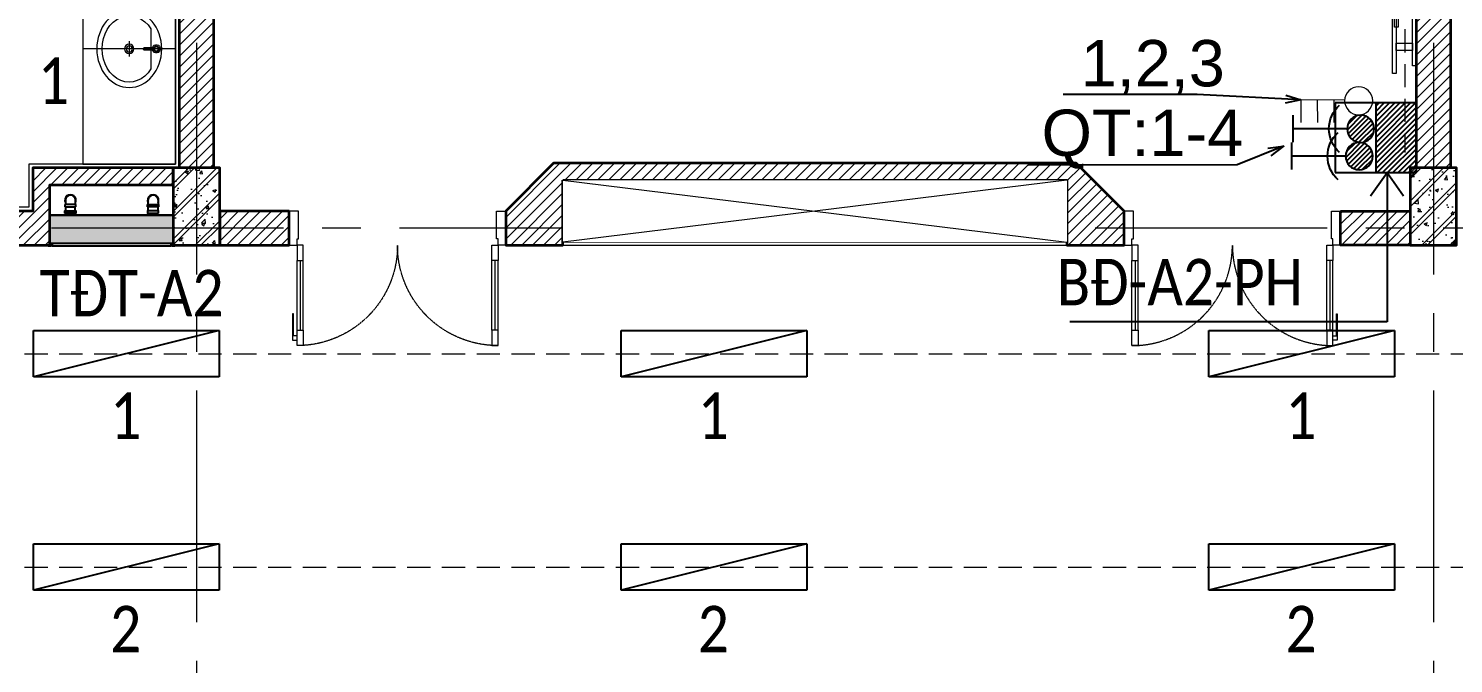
# Model space of a CAD drawing. Header units: millimetres. Extents: x 18326 to 214271, y -298828 to -198730.
# Drawn here: x 90260 to 99477, y -220747 to -216638 of the extents above; entities that cross this region are included whole.
import ezdxf
from ezdxf.enums import TextEntityAlignment as Align

# ---------------------------------------------------------------- set-up
doc = ezdxf.new("R2010")
doc.units = ezdxf.units.MM
doc.header["$LTSCALE"] = 20
doc.header["$MEASUREMENT"] = 0
for name, pattern in [('DASHED2', [0.375, 0.25, -0.125]), ('HIDDEN', [0.375, 0.25, -0.125]), ('xref LC GK$0$CENTER2', [1.125, 0.75, -0.125, 0.125, -0.125]), ('xref_mb.A2$0$CENTER', [2, 1.25, -0.25, 0.25, -0.25]), ('xref_mb.A2$0$HIDDEN', [0.375, 0.25, -0.125])]:
    doc.linetypes.add(name, pattern=pattern)
doc.layers.get('0').update_dxf_attribs({"lineweight": 0})
for name, color, linetype in [('!Cetech-TBD', 2, 'Continuous'), ('CDC-E', 2, 'Continuous'), ('CDC-E-Equip', 2, 'Continuous'), ('CDC-E-Note', 3, 'Continuous'), ('CETECH-E-Switch', 2, 'Continuous'), ('NETDEP', 2, 'Continuous'), ('TEXT', 7, 'Continuous'), ('xref_mb.A2$0$KV-Net thay 3', 251, 'Continuous')]:
    doc.layers.add(name, color=color, linetype=linetype)
for name, color, linetype, lineweight in [('0.MAU XANH- DAY DIEN', 3, 'HIDDEN', 20), ('IBST-E-Chieu sang', 2, 'Continuous', 9), ('KV-Ky hieu', 30, 'Continuous', 0), ('xref LC GK$0$KV-Net truc', 251, 'xref LC GK$0$CENTER2', 9), ('xref_mb.A2$0$KV-Cat be tong', 6, 'Continuous', 35), ('xref_mb.A2$0$KV-Cat tuong', 4, 'Continuous', 35), ('xref_mb.A2$0$KV-Cat vat lieu', 11, 'Continuous', 20), ('xref_mb.A2$0$KV-Cua', 34, 'Continuous', 13), ('xref_mb.A2$0$KV-Hatch', 179, 'Continuous', 5), ('xref_mb.A2$0$KV-Net khuat', 165, 'xref_mb.A2$0$HIDDEN', 9), ('xref_mb.A2$0$KV-Noi that', 35, 'Continuous', 9), ('xref_mb.A2$0$KV-Thiet bi', 59, 'Continuous', 9)]:
    doc.layers.add(name, color=color, linetype=linetype, lineweight=lineweight)
doc.styles.add('aa', font='vncc-sim.shx', dxfattribs={"width": 0.7})
doc.styles.add('AN - Arial', font='arial.ttf')
doc.styles.add('KT', font='vnsimli.shx', dxfattribs={"width": 0.72})
doc.styles.add('uv-abc', font='calibril.ttf', dxfattribs={"width": 0.85})
doc.dimstyles.new('A2-1-140', dxfattribs={"dimscale": 100, "dimtxt": 3, "dimasz": 1.5, "dimexe": 0.7, "dimexo": 0, "dimgap": 0.5, "dimtad": 1, "dimdec": 0, "dimrnd": 50, "dimzin": 13, "dimdsep": 46, "dimtxsty": 'KT', "dimblk1": 'ARCHTICK', "dimblk2": 'ARCHTICK', "dimsah": 1, "dimcen": 0, "dimdle": 0.7, "dimclrd": 1, "dimclre": 1, "dimclrt": 3, "dimadec": 0, "dimazin": 0, "dimtfac": 1.222222, "dimtdec": 0, "dimtix": 1, "dimtmove": 2, "dimatfit": 3, "dimldrblk": 'ARCHTICK', "dimfxl": 5, "dimfxlon": 1, "dimtolj": 1, "dimtzin": 13, "dimarcsym": 0})
doc.dimstyles.new('Dim DHKK', dxfattribs={"dimscale": 100, "dimtxt": 2, "dimasz": 1, "dimexe": 1, "dimexo": 1, "dimgap": 0.7, "dimtad": 1, "dimtoh": 1, "dimdec": 0, "dimzin": 12, "dimdsep": 46, "dimtxsty": 'aa', "dimblk": 'ARCHTICK', "dimcen": 1, "dimdle": 1, "dimclrd": 7, "dimclre": 7, "dimclrt": 1, "dimadec": 0, "dimazin": 0, "dimtfac": 1, "dimtdec": 0, "dimtofl": 0, "dimtmove": 2, "dimatfit": 3, "dimldrblk": 'OPEN90', "dimfxl": 1, "dimfxlon": 1, "dimtolj": 1, "dimtzin": 12, "dimarcsym": 0})

# ---------------------------------------------------------------- blocks, each defined once
blk = doc.blocks.new('_ARCHTICK')
at = {"color": 8, "const_width": 0.15}
blk.add_lwpolyline([(-0.5, -0.5), (0.5, 0.5)], dxfattribs=at)
blk = doc.blocks.new('l57')
at = {"layer": '!Cetech-TBD'}
for p, q in [((-600, 150), (600, 150)), ((600, 150), (-600, -150)), ((-600, -150), (-600, 150)), ((600, 150), (600, -150)), ((600, -150), (-600, -150))]:
    blk.add_line(p, q, dxfattribs=at)
blk = doc.blocks.new('pa6')
at = {"layer": 'CDC-E'}
h = blk.add_hatch(dxfattribs=at)
h.set_pattern_fill('ANSI31', scale=5)
h.set_pattern_definition([(45, (0, 0), (-11.2253, 11.2253), [])])
h.paths.add_polyline_path([(150, 175), (-150, 175), (-150, 0), (150, 0)])
for p, q in [((-150, 350), (150, 350)), ((-150, 0), (-150, 350)), ((150, 350), (150, 0)), ((-150, 175), (150, 175)), ((150, 0), (-150, 0))]:
    blk.add_line(p, q, dxfattribs=at)
blk = doc.blocks.new('*X544')
at = {"color": 0}
for p, q in [((11475.3, 51568.3), (11556.7, 51649.7)), ((11478.7, 51598.1), (11526.9, 51646.3)), ((11480.5, 51546.9), (11578.1, 51644.5)), ((11490, 51530), (11595, 51635)), ((11503.1, 51516.5), (11608.5, 51621.9)), ((11519.6, 51506.5), (11618.5, 51605.4)), ((11540.3, 51500.6), (11624.4, 51584.7)), ((11568.4, 51502.3), (11622.7, 51556.6))]:
    blk.add_line(p, q, dxfattribs=at)
blk = doc.blocks.new('S14')
at = {"layer": '!Cetech-TBD'}
for p, q in [((-75, 375), (75, 375)), ((0, 75), (0, 375))]:
    blk.add_line(p, q, dxfattribs=at)
blk.add_circle((0, 0), 75, dxfattribs=at)
blk.add_arc((0, 0), 175, 41.81031, 138.18969, dxfattribs=at)
blk.add_blockref('*X544', (-11550, -51575), dxfattribs=at)
blk = doc.blocks.new('Cong tac 3 - 1 chieu')
blk.add_line((50.2, 55.5), (214, 221.5))
for points in [[(152.9, 159), (237.7, 74.1)], [(214, 221.5), (298.8, 136.6)], [(90.9, 97.3), (175.8, 12.4)]]:
    blk.add_lwpolyline(points)
blk.add_circle((0, 0), 74.9)
blk = doc.blocks.new('*U570')
at = {"rotation": 349.4154363675875}
blk.add_blockref('Cong tac 3 - 1 chieu', (0, 0), dxfattribs=at)
blk = doc.blocks.new('xref LC GK$0$LC')
at = {"layer": 'xref LC GK$0$KV-Net truc', "color": 8, "ltscale": 100}
for points in [[(61000, 10099.8), (61000, -85478.5)], [(69000, 10099.8), (69000, -85478.5)], [(117812.1, -9100), (-10253.1, -9100)]]:
    blk.add_lwpolyline(points, dxfattribs=at)
blk = doc.blocks.new('xref_mb.A2$0$HCC')
at = {"layer": 'xref_mb.A2$0$KV-Hatch'}
h = blk.add_hatch(color=8, dxfattribs=at)
h.dxf.hatch_style = 1
h.paths.add_polyline_path([(400.9, -198.9), (400.9, -14.7), (-397.4, -14.7), (-397.4, -198.9)])
at = {"layer": 'xref_mb.A2$0$KV-Net thay 3', "color": 8}
for p, q in [((-397.4, -5.5, 0), (-397.4, -198.4, 0)), ((-397.4, -14.7, 0), (400.9, -14.7, 0)), ((394.9, -14.7), (395.8, -14.7)), ((-302.8, -267.9, 0), (-302.8, -252.5, 0)), ((-302.8, -252.5, 0), (-231.4, -252.5, 0)), ((-234.7, -267.9, 0), (-302.8, -267.9, 0)), ((-299.6, -295.2, 0), (-299.6, -267.9, 0)), ((-298.3, -199.7), (-298.3, -211.4, 0)), ((-298.3, -252.5, 0), (-298.3, -226.9, 0)), ((-235.9, -199.7, 0), (-235.9, -211.4, 0)), ((-235.9, -226.9, 0), (-235.9, -252.5, 0)), ((-231.4, -267.9, 0), (-234.7, -267.9, 0)), ((-234.7, -267.9, 0), (-234.7, -295.2, 0)), ((-231.4, -252.5, 0), (-231.4, -267.9, 0)), ((303.6, -252.5, 0), (232.2, -252.5, 0)), ((232.2, -252.5, 0), (232.2, -267.9, 0)), ((232.2, -267.9, 0), (235.5, -267.9, 0)), ((235.5, -267.9, 0), (303.6, -267.9, 0)), ((235.5, -267.9, 0), (235.5, -295.2, 0)), ((236.7, -199.7, 0), (236.7, -211.4, 0)), ((236.7, -226.9, 0), (236.7, -252.5, 0)), ((299.1, -199.7), (299.1, -211.4, 0)), ((299.1, -252.5, 0), (299.1, -226.9, 0)), ((300.4, -295.2, 0), (300.4, -267.9, 0)), ((303.6, -267.9, 0), (303.6, -252.5, 0))]:
    blk.add_line(p, q, dxfattribs=at)
at = {"layer": 'xref_mb.A2$0$KV-Net thay 3', "color": 8, "elevation": 0}
for points in [[(-389, -14.7), (-389.8, -14.7), (-389.8, -0.5), (-407.4, -0.5), (-407.4, -4.7), (-408.2, -4.7), (-408.2, 0.3), (-389, 0.3)], [(392.5, -14.7), (393.4, -14.7), (393.4, -0.5), (410.9, -0.5), (410.9, -4.7), (411.8, -4.7), (411.8, 0.3), (392.5, 0.3)], [(-302.9, -211.4), (-302.9, -226.9), (-231.5, -226.9), (-231.5, -211.4)], [(303.7, -211.4), (303.7, -226.9), (232.3, -226.9), (232.3, -211.4)]]:
    blk.add_lwpolyline(points, close=True, dxfattribs=at)
for points in [[(386.8, -14.7), (386.8, 0.3), (-383.2, 0.3), (-383.2, -14.7)], [(395.8, -14.7), (395.8, -5.5), (400.9, -5.5), (400.9, -198.9), (-397.4, -198.9), (-397.4, -5.5), (-392.2, -5.5), (-392.2, -14.7), (-391.4, -14.7), (-391.4, -4.7), (-398.2, -4.7), (-398.2, -199.7), (401.8, -199.7), (401.8, -4.7), (394.9, -4.7), (394.9, -14.7)]]:
    blk.add_lwpolyline(points, dxfattribs=at)
at = {"layer": 'xref_mb.A2$0$KV-Net thay 3', "color": 8}
for centre, radius, start, end in [((-267.1, -295.2, 0), 35.7, 155.38002, 24.61998), ((-267.1, -295.2, 0), 32.5, 180, 0), ((267.9, -295.2, 0), 35.7, 155.38002, 24.61998), ((267.9, -295.2, 0), 32.5, 180, 0)]:
    blk.add_arc(centre, radius, start, end, dxfattribs=at)
blk = doc.blocks.new('xref_mb.A2$0$Tonkin_Lav02_50x42_P')
at = {"color": 8, "ltscale": 0.2}
for p, q in [((0, 0), (0, 60)), ((-5, 30), (5, 30))]:
    blk.add_line(p, q, dxfattribs=at)
at = {"color": 8, "linetype": 'xref_mb.A2$0$CENTER', "ltscale": 4}
for p, q in [((0, 0), (0, 60)), ((-5, 30), (5, 30))]:
    blk.add_line(p, q, dxfattribs=at)
at = {"color": 8, "ltscale": 0.2}
blk.add_lwpolyline([(0.9, 14.17), (0.9, 20.1, 1), (-0.9, 20.1), (-0.9, 14.17)], format="xyb", dxfattribs=at)
at = {"color": 8}
blk.add_lwpolyline([(0.9, 14.17), (0.9, 20.1, 1), (-0.9, 20.1), (-0.9, 14.17)], format="xyb", dxfattribs=at)
at = {"color": 8, "ltscale": 0.2}
for points in [[(-12.9, 16), (-0.9, 16)], [(0.9, 16), (12.9, 16)]]:
    blk.add_lwpolyline(points, dxfattribs=at)
at = {"color": 8}
for points in [[(-12.9, 16), (-0.9, 16)], [(0.9, 16), (12.9, 16)]]:
    blk.add_lwpolyline(points, dxfattribs=at)
at = {"color": 8, "ltscale": 0.2}
for centre, radius in [((0, 30), 3), ((0, 30), 2), ((0, 12.5), 1.3)]:
    blk.add_circle(centre, radius, dxfattribs=at)
at = {"color": 8}
for centre, radius in [((0, 30), 3), ((0, 30), 2), ((0, 12.5), 1.3)]:
    blk.add_circle(centre, radius, dxfattribs=at)
at = {"color": 8, "ltscale": 0.2}
for radius, start, end in [(2.7, 109.47122, 70.52878), (1.9, 118.27371, 61.72629)]:
    blk.add_arc((0, 12.5), radius, start, end, dxfattribs=at)
at = {"color": 8}
for radius, start, end in [(2.7, 109.47122, 70.52878), (1.9, 118.27371, 61.72629)]:
    blk.add_arc((0, 12.5), radius, start, end, dxfattribs=at)
at = {"color": 8, "ltscale": 0.2}
blk.add_ellipse((0, 30), major_axis=(-25, 0), ratio=0.84, dxfattribs=at)
at = {"color": 8}
blk.add_ellipse((0, 30), major_axis=(-25, 0), ratio=0.84, dxfattribs=at)
at = {"color": 8, "ltscale": 0.2}
blk.add_ellipse((0, 30), major_axis=(-21.5, 0), ratio=0.813953, start_param=2.214297, end_param=7.210481, dxfattribs=at)
at = {"color": 8}
blk.add_ellipse((0, 30), major_axis=(-21.5, 0), ratio=0.813953, start_param=2.214297, end_param=7.210481, dxfattribs=at)
blk = doc.blocks.new('xref_mb.A2$0$Module WC1')
at = {"layer": 'xref_mb.A2$0$KV-Hatch'}
h = blk.add_hatch(dxfattribs=at)
h.set_pattern_fill('ANSI31', color=8, scale=400)
h.set_pattern_definition([(45, (-91346.89, 211114.975), (-35.355339, 35.355339), [])])
h.paths.add_polyline_path([(-6850, 95), (-7850, 95), (-7850, -125), (-6850, -125)])
h.paths.add_polyline_path([(-1150, 95), (-150, 95), (-150, -125), (-1150, -125)])
h.paths.add_polyline_path([(-110, -405), (110, -405), (110, -6425), (-110, -6425)])
h.paths.add_polyline_path([(-150, -6425), (-1059.6, -6425), (-1059.6, -6705), (-2445, -6705), (-2445, -6510), (-2555, -6510), (-2555, -6925), (-949.6, -6925), (-949.6, -6535), (-150, -6535)])
h.paths.add_polyline_path([(-7850, -6925), (-5445, -6925), (-5445, -6510), (-5555, -6510), (-5555, -6705), (-7850, -6705)])
h.paths.add_polyline_path([(-8110, -2465), (-8110, -405), (-7890, -405), (-7890, -6425), (-8110, -6425), (-8110, -4365), (-8000, -4365), (-8000, -2465)])
h.paths.add_polyline_path([(-2555, -5410), (-2555, -5610), (-2445, -5610), (-2445, -4875), (-3890, -4875), (-3890, -125), (-3680, -125), (-3680, 95), (-4320, 95), (-4320, -125), (-4110, -125), (-4110, -4875), (-5555, -4875), (-5555, -5610), (-5445, -5610), (-5445, -5410)])
h.paths.add_polyline_path([(-2555, -4985), (-5445, -4985), (-5445, -5300), (-2555, -5300)], flags=16)
at = {"layer": 'xref_mb.A2$0$KV-Cat tuong', "color": 8}
for points in [[(-110, -405), (110, -405), (110, -6425), (-110, -6425)], [(-150, -6425), (-1059.6, -6425), (-1059.6, -6705), (-2445, -6705), (-2445, -6510), (-2555, -6510), (-2555, -6925), (-949.6, -6925), (-949.6, -6535), (-150, -6535)]]:
    blk.add_lwpolyline(points, close=True, dxfattribs=at)
at = {"layer": 'xref_mb.A2$0$KV-Cat vat lieu', "color": 8}
blk.add_lwpolyline([(-2555, -5610), (-2420, -5610), (-2420, -4850), (-3865, -4850), (-3865, -150), (-174.6, -150), (-174.6, -430), (-135, -430), (-135, -6400), (-1084.6, -6400), (-1084.6, -6680), (-2420, -6680), (-2420, -6510), (-2555, -6510)], dxfattribs=at)
at = {"layer": 'xref_mb.A2$0$KV-Thiet bi', "color": 8}
blk.add_lwpolyline([(-135, -6400), (-135, -3310), (-735, -3310), (-735, -6400)], close=True, dxfattribs=at)
at = {"layer": 'xref_mb.A2$0$KV-Cat tuong', "color": 8, "rotation": 180}
blk.add_blockref('xref_mb.A2$0$HCC', (-547.8, -6929.7), dxfattribs=at)
at = {"layer": 'xref_mb.A2$0$KV-Thiet bi', "color": 8, "xscale": -10.00000000000048, "yscale": 10.00000000000047, "zscale": 10.00000000000046, "rotation": 90.00000711648124}
blk.add_blockref('xref_mb.A2$0$Tonkin_Lav02_50x42_P', (-135, -5655), dxfattribs=at)
blk = doc.blocks.new('*U205')
at = {"color": 8, "linetype": 'Continuous'}
for p, q in [((70, 100), (70, 550)), ((1330, 100), (1330, 550))]:
    blk.add_line(p, q, dxfattribs=at)
at = {"color": 8}
for p, q in [((90, 550), (90, 100)), ((1310, 550), (1310, 100))]:
    blk.add_line(p, q, dxfattribs=at)
for points in [[(50, 550), (90, 550), (90, 650), (50, 650), (50, 550)], [(1350, 550), (1310, 550), (1310, 650), (1350, 650), (1350, 550)], [(50, 552.9), (50, 100)], [(1350, 552.9), (1350, 100)], [(50, 100), (90, 100), (90, 0), (50, 0), (50, 100)], [(1350, 100), (1310, 100), (1310, 0), (1350, 0), (1350, 100)]]:
    blk.add_lwpolyline(points, dxfattribs=at)
at = {"color": 8, "linetype": 'xref_mb.A2$0$HIDDEN', "ltscale": 0.2}
for points in [[(700, 0, 0.414214), (50, 650, 0.414214)], [(700, 0, -0.414214), (1350, 650, -0.414214)]]:
    blk.add_lwpolyline(points, format="xyb", dxfattribs=at)
at = {"color": 8}
for points in [[(21.7, 444.5), (21.7, 614.1), (50, 614.1), (50, 585.9), (27.4, 585.9), (27.4, 444.5)], [(0, 0), (50, 0), (50, -40), (60, -40), (60, -220), (0, -220)], [(1400, 0), (1350, 0), (1350, -40), (1340, -40), (1340, -220), (1400, -220)]]:
    blk.add_lwpolyline(points, close=True, dxfattribs=at)
blk = doc.blocks.new('xref_mb.A2$0$Module TX1')
at = {"layer": 'xref_mb.A2$0$KV-Hatch'}
h = blk.add_hatch(dxfattribs=at)
h.set_pattern_fill('ANSI31', color=8, scale=400)
h.set_pattern_definition([(45, (-63346.89, -117945.025), (-35.355339, 35.355339), [])])
h.paths.add_polyline_path([(-3400, 235), (-3850, 235), (-3850, 15), (-3400, 15)])
h.paths.add_polyline_path([(-1630, 435), (1630, 435), (1630, 15), (2000, 15), (2000, 235), (1690, 545), (-1690, 545), (-2000, 235), (-2000, 15), (-1630, 15)])
h.paths.add_polyline_path([(3400, 235), (3850, 235), (3850, 15), (3400, 15)])
at = {"layer": 'xref_mb.A2$0$KV-Cat tuong', "color": 8}
for points in [[(-1630, 435), (1630, 435), (1630, 15), (2000, 15), (2000, 235), (1690, 545), (-1690, 545), (-2000, 235), (-2000, 15), (-1630, 15)], [(-3400, 235), (-3850, 235), (-3850, 15), (-3400, 15)], [(3400, 235), (3850, 235), (3850, 15), (3400, 15)]]:
    blk.add_lwpolyline(points, close=True, dxfattribs=at)
at = {"layer": 'xref_mb.A2$0$KV-Thiet bi', "color": 8}
blk.add_line((-1630, 15), (1630, 15), dxfattribs=at)
at = {"layer": 'xref_mb.A2$0$KV-Cua', "color": 8, "xscale": -1, "rotation": 180}
blk.add_blockref('*U205', (-3400, 15), dxfattribs=at)
at = {"layer": 'xref_mb.A2$0$KV-Cua', "color": 8, "rotation": 180}
blk.add_blockref('*U205', (3400, 15), dxfattribs=at)
blk = doc.blocks.new('xref_mb.A2$0$TXBG')
at = {"layer": 'xref_mb.A2$0$KV-Hatch'}
h = blk.add_hatch(dxfattribs=at)
h.set_pattern_fill('ANSI31', color=8, scale=400)
h.set_pattern_definition([(45, (-59346.89, -121470.025), (-35.355339, 35.355339), [])])
h.paths.add_polyline_path([(-110, -950), (0, -950), (0, 950), (-110, 950), (-110, 3010), (110, 3010), (110, -3010), (-110, -3010)])
at = {"layer": 'xref_mb.A2$0$KV-Cat tuong', "color": 8}
blk.add_lwpolyline([(-110, -950), (0, -950), (0, 950), (-110, 950), (-110, 3010), (110, 3010), (110, -3010), (-110, -3010)], close=True, dxfattribs=at)
blk = doc.blocks.new('xref_mb.A2$0$cot30x50')
at = {"layer": 'xref_mb.A2$0$KV-Hatch'}
h = blk.add_hatch(dxfattribs=at)
h.set_pattern_fill('CHAU-01', color=8, scale=30, pattern_type=2)
h.set_pattern_definition([(50, (0, 0), (215.178055, -18.82564), [22.5, -247.5]), (355, (0, 0), (-41.6254, 225.65764), [18, -198]), (100.4514, (17.93, -1.57), (173.552815, 206.83186), [19.12206, -210.342634]), (46.1842, (0, 60), (320.172315, -49.6557), [33.75, -371.25]), (96.6356, (26.68, 55.86), (280.39881, 292.23536), [28.68309, -315.5139]), (351.1842, (0, 60), (280.39858, 292.23558), [27, -297]), (21, (30, 45), (179.072116, -120.785667), [22.5, -247.5]), (326, (30, 45), (72.9946, 217.545014), [18, -198]), (71.4514, (44.92, 34.93), (252.06679, 96.75915), [19.12206, -210.342634]), (37.5, (0, 0), (3.6479566, 99.868156), [0, -195.6, 0, -201, 0, -198.75]), (7.5, (0, 0), (78.920861, 118.323514), [0, -114.6, 0, -191.1, 0, -75.75]), (327.5, (-66.9, 0), (160.146731, -6.7664615), [0, -75, 0, -234, 0, -310.5]), (317.5, (-96.9, 0), (174.95585, 30.031495), [0, -97.5, 0, -155.4, 0, -220.5]), (45, (0, 0), (-90.156115, 90.156115), []), (45, (0, 36.75), (-90.156115, 90.156115), [])])
h.paths.add_polyline_path([(-778331.6, 133391.1), (-778631.6, 133391.1), (-778631.6, 132891.1), (-778331.6, 132891.1)])
at = {"layer": 'xref_mb.A2$0$KV-Cat be tong', "color": 8}
blk.add_lwpolyline([(-778631.6, 132891.1), (-778331.6, 132891.1), (-778331.6, 133391.1), (-778631.6, 133391.1)], close=True, dxfattribs=at)
blk = doc.blocks.new('xref_mb.A2$0$dvct1')
at = {"layer": 'xref_mb.A2$0$KV-Cat be tong', "color": 8}
for p in [(1345387.9, -131279.6), (1353387.9, -131279.6)]:
    blk.add_blockref('xref_mb.A2$0$cot30x50', p, dxfattribs=at)
blk = doc.blocks.new('xref_mb.A2$0$LCT1')
at = {"layer": 'xref_mb.A2$0$KV-Cat be tong', "color": 8}
blk.add_blockref('xref_mb.A2$0$dvct1', (-526906.3, -8521.5), dxfattribs=at)
blk = doc.blocks.new('xref_mb.A2$0$ghe vi tinh giao vien')
at = {"color": 8}
for points in [[(-170, 0), (-170, 550), (-210, 550), (-210, 0)], [(170, 550), (-170, 550), (-170, 510), (170, 510)], [(170, 0), (170, 470), (-170, 470), (-170, 0)], [(210, 0), (210, 550), (170, 550), (170, 0)]]:
    blk.add_lwpolyline(points, close=True, dxfattribs=at)
blk = doc.blocks.new('xref_mb.A2$0$MT XACH TAY')
at = {"layer": 'xref_mb.A2$0$KV-Noi that', "color": 8}
for p, q in [((1945308.5, 219419.9, 0), (1945308.5, 219431.9, 0)), ((1945308.5, 219416.3, 0), (1945308.5, 219428.3, 0)), ((1945884.5, 219419.9, 0), (1945308.5, 219419.9, 0)), ((1945884.5, 219416.3, 0), (1945308.5, 219416.3, 0)), ((1945884.5, 219431.9, 0), (1945884.5, 219419.9, 0)), ((1945884.5, 219428.3, 0), (1945884.5, 219416.3, 0))]:
    blk.add_line(p, q, dxfattribs=at)
blk.add_arc((1945596.5, 217715.9, 0), 1740, 80.47272, 99.52728, dxfattribs=at)
blk = doc.blocks.new('xref_mb.A2$0$O cam HDMI')
at = {"layer": 'xref_mb.A2$0$KV-Noi that'}
h = blk.add_hatch(color=8, dxfattribs=at)
h.dxf.hatch_style = 1
h.paths.add_polyline_path([(-227, 108), (227, 108), (227, -47), (-227, -47)])
h.paths.add_polyline_path([(-176, 57), (176, 57), (176, 3), (-176, 3)], flags=16)
at = {"layer": 'xref_mb.A2$0$KV-Noi that', "color": 8}
for points in [[(-227, 108), (227, 108), (227, -47), (-227, -47)], [(-176, 57), (176, 57), (176, 3), (-176, 3)]]:
    blk.add_lwpolyline(points, close=True, dxfattribs=at)
blk = doc.blocks.new('xref_mb.A2$0$o dien 6d')
at = {"layer": 'xref_mb.A2$0$KV-Noi that', "color": 8}
for p, q in [((5842817.9, -64279), (5842817.9, -64329.4)), ((5842875.1, -64279), (5842875.1, -64329.4)), ((5842932.2, -64279), (5842932.2, -64329.4)), ((5842989.3, -64279), (5842989.3, -64329.4)), ((5843046.4, -64279), (5843046.4, -64329.4)), ((5843103.6, -64279), (5843103.6, -64329.4))]:
    blk.add_line(p, q, dxfattribs=at)
blk.add_lwpolyline([(5843103.6, -64279), (5843103.6, -64329.4), (5842760.8, -64329.4), (5842760.8, -64279)], close=True, dxfattribs=at)
for centre in [(5842783.2, -64295.7), (5842783.2, -64314.3), (5842798.6, -64305), (5842840.3, -64295.7), (5842840.3, -64314.3), (5842855.7, -64305), (5842897.4, -64295.7), (5842897.4, -64314.3), (5842912.8, -64305), (5842954.6, -64295.7), (5842954.6, -64314.3), (5842970, -64305), (5843011.7, -64295.7), (5843011.7, -64314.3), (5843027.1, -64305), (5843068.8, -64295.7), (5843068.8, -64314.3), (5843084.2, -64305)]:
    blk.add_ellipse(centre, major_axis=(3.23, 0), ratio=1, dxfattribs=at)
blk = doc.blocks.new('xref_mb.A2$0$A$Cb15db4b7')
at = {"color": 8}
blk.add_line((50, 155), (4750, 155), dxfattribs=at)
for points in [[(3242.5, 235), (3005, 235), (2927, 265), (1873, 265), (1795, 235), (1557.5, 235), (1557.5, 205), (3242.5, 205)], [(50, 155), (1600, 155), (1600, 130), (50, 130)], [(150, 25), (196, 25), (196, 130), (150, 130)], [(1500, 25), (1454, 25), (1454, 130), (1500, 130)], [(3200, 155), (4750, 155), (4750, 130), (3200, 130)], [(3300, 25), (3346, 25), (3346, 130), (3300, 130)], [(4650, 25), (4604, 25), (4604, 130), (4650, 130)], [(0, 25), (4800, 25), (4800, 0), (0, 0)], [(1700, 37.5), (300, 37.5), (300, 12.5), (1700, 12.5)], [(3100, 37.5), (4500, 37.5), (4500, 12.5), (3100, 12.5)]]:
    blk.add_lwpolyline(points, close=True, dxfattribs=at)
blk = doc.blocks.new('xref_mb.A2$0$SFĐÁ12')
at = {"layer": 'xref_mb.A2$0$KV-Noi that', "color": 8}
for points in [[(150, 110), (150, 390), (110, 390), (110, 5410), (1310, 5410), (1510, 5210), (1510, 2510), (1710, 2310), (1710, 110)], [(1075, 1810), (1075, 610), (1675, 610), (1675, 1810)], [(1092.4, 510), (192.4, 510), (192.4, 110), (1092.4, 110)], [(1092.4, 393), (1565.6, 393), (1565.6, 110), (1092.4, 110)]]:
    blk.add_lwpolyline(points, close=True, dxfattribs=at)
at = {"color": 8}
for name, p, xscale, yscale, zscale, rotation in [('xref_mb.A2$0$o dien 6d', (60277.8, -7010105.6), -1.200000000000005, 1.200000000000005, 1.200000000000002, 269.8486810506511), ('xref_mb.A2$0$O cam HDMI', (1254.7, 1599.2), 0.600000000000003, 0.600000000000003, 0.600000000000003, 270)]:
    blk.add_blockref(name, p, dxfattribs=dict(at, xscale=xscale, yscale=yscale, zscale=zscale, rotation=rotation))
at = {"color": 8, "xscale": -1, "rotation": 270}
blk.add_blockref('xref_mb.A2$0$MT XACH TAY', (-217851.6, -1944547), dxfattribs=at)
at = {"layer": 'xref_mb.A2$0$KV-Noi that', "color": 8, "rotation": 90}
for name, p in [('xref_mb.A2$0$A$Cb15db4b7', (265, 1000)), ('xref_mb.A2$0$ghe vi tinh giao vien', (1075, 1210))]:
    blk.add_blockref(name, p, dxfattribs=at)
blk = doc.blocks.new('xref_mb.A2$0$LOPCB')
at = {"color": 8}
blk.add_lwpolyline([(2245, 6760.8), (5505, 6760.8), (5505, 6360.8), (2245, 6360.8)], close=True, dxfattribs=at)
at = {"layer": 'xref_mb.A2$0$KV-Cat tuong', "color": 8}
blk.add_blockref('xref_mb.A2$0$SFĐÁ12', (-125, -129.2), dxfattribs=at)
at = {"color": 8}
blk.add_wipeout([(2245, 6760.8), (2245, 6360.8), (5505, 6360.8), (5505, 6760.8)], dxfattribs=at)
for p, q in [((2245, 6360.8), (5505, 6760.8)), ((5505, 6360.8), (2245, 6760.8))]:
    blk.add_line(p, q, dxfattribs=at)

msp = doc.modelspace()

# ---------------------------------------------------------------- linework, layer by layer
at = {"layer": '0.MAU XANH- DAY DIEN', "linetype": 'DASHED2', "ltscale": 30}
for points in [[(92683.9, -212417.9), (92683.9, -216417.9), (99162, -216417.9), (99162, -217441.1)], [(52884.5, -218742.9), (115346.9, -218742.9)], [(52884.5, -220122.9), (115346.9, -220122.9)]]:
    msp.add_lwpolyline(points, dxfattribs=at)

# ---------------------------------------------------------------- block references
at = {"xscale": 0.9999811998533592, "yscale": 0.9999811998533592, "zscale": 0.9999811998533592}
for p in [(90893.4, -218742.9), (94694.2, -218742.9), (98495.1, -218742.9), (90893.4, -220122.9), (94694.2, -220122.9), (98495.1, -220122.9)]:
    msp.add_blockref('l57', p, dxfattribs=at)
at = {"layer": 'CDC-E-Equip', "xscale": -1.5, "yscale": 1.5, "zscale": 1.5, "rotation": 89.99999999999997}
msp.add_blockref('pa6', (99236.9, -217345), dxfattribs=at)
at = {"layer": 'CETECH-E-Switch', "ltscale": 30, "rotation": 89.91899537877059}
for p, xscale, yscale, zscale in [((98876.3, -217287.2), -1.170150617869478, 1.170150617869478, 1.170150617869478), ((98867, -217464.1), -1.170150617869477, 1.170150617869477, 1.170150617869477)]:
    msp.add_blockref('S14', p, dxfattribs=dict(at, xscale=xscale, yscale=yscale, zscale=zscale))
at = {"layer": 'IBST-E-Chieu sang', "xscale": -1.212631576989025, "yscale": 1.212631576989025, "zscale": 1.212631576989025, "rotation": 34.53555790885185}
msp.add_blockref('*U570', (98863.4, -217105.9), dxfattribs=at)
at = {"layer": 'xref LC GK$0$KV-Net truc', "color": 8}
msp.add_blockref('xref LC GK$0$LC', (30346.9, -208830), dxfattribs=at)
at = {"layer": 'xref_mb.A2$0$KV-Cat tuong', "color": 8}
msp.add_blockref('xref_mb.A2$0$TXBG', (99346.9, -214530), dxfattribs=at)

# ---------------------------------------------------------------- texts
at = {"layer": 'CDC-E-Note', "style": 'uv-abc', "width": 0.85}
for s, p in [('1', (90321.6, -216975.8)), ('BĐ-A2-PH', (96910.8, -218279)), ('TĐT-A2', (90333.1, -218350.1)), ('1', (90788.2, -219144)), ('1', (94589, -219144)), ('1', (98389.9, -219144)), ('2', (90788.2, -220524)), ('2', (94589, -220524)), ('2', (98389.9, -220524))]:
    msp.add_text(s, height=300, dxfattribs=at).set_placement(p, align=Align.MIDDLE_LEFT)
at = {"layer": 'TEXT', "color": 2, "style": 'AN - Arial'}
for s, p in [('1,2,3', (97066, -217012.6)), ('QT:1-4', (96812.6, -217463.1))]:
    msp.add_text(s, height=300, dxfattribs=at).set_placement(p)

# ---------------------------------------------------------------- leaders
at = {"layer": 'KV-Ky hieu', "color": 0}
msp.add_leader([(99046.9, -217570), (99046.9, -218535.3), (96995.2, -218535.3)], dimstyle='A2-1-140', override={"dimgap": 0.5, "dimtad": 0, "dimclrd": 0, "dimldrblk": 'Open90'}, dxfattribs=at)
at = {"layer": 'NETDEP', "color": 2}
for points in [[(98490, -217100.3), (97818, -217065.5), (96952.3, -217065.5)], [(98378.2, -217400.2), (98078.3, -217520.7), (96726.8, -217522.6)]]:
    msp.add_leader(points, dimstyle='Dim DHKK', override={"dimgap": 1, "dimtad": 0, "dimldrblk": 'Open30'}, dxfattribs=at)

# ---------------------------------------------------------------- next in the draw order: block references
at = {"layer": 'xref_mb.A2$0$KV-Net khuat', "color": 8, "ltscale": 30}
msp.add_blockref('xref_mb.A2$0$Module WC1', (91346.9, -211115), dxfattribs=at)

# ---------------------------------------------------------------- next in the draw order: block references
at = {"color": 8}
msp.add_blockref('xref_mb.A2$0$LCT1', (51346.9, -211130), dxfattribs=at)
at = {"layer": 'xref_mb.A2$0$KV-Cat tuong', "color": 8}
msp.add_blockref('xref_mb.A2$0$Module TX1', (95346.9, -218055), dxfattribs=at)

# ---------------------------------------------------------------- next in the draw order: block references
at = {"layer": 'xref_mb.A2$0$KV-Noi that', "color": 8, "rotation": 180}
msp.add_blockref('xref_mb.A2$0$LOPCB', (99221.9, -211259.2), dxfattribs=at)

doc.saveas('drawing.dxf')
